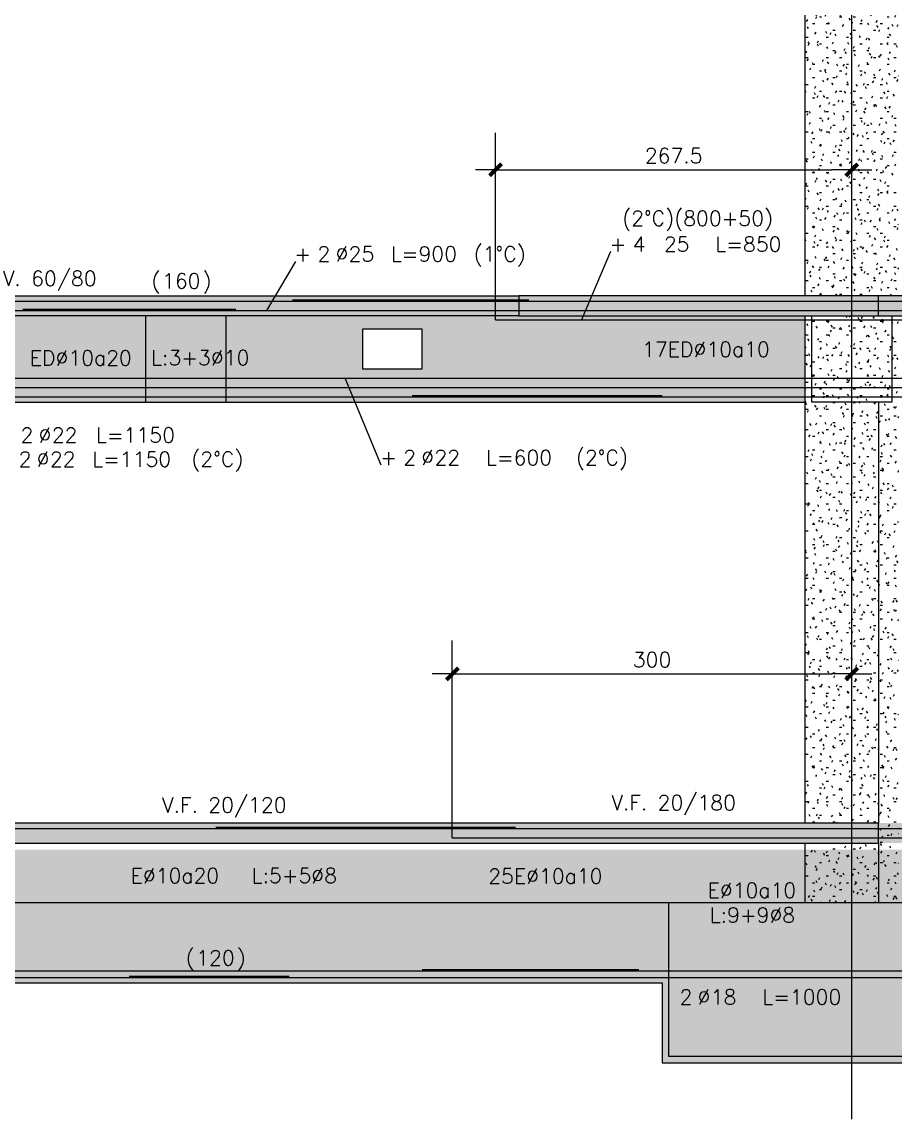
# Model space of a CAD drawing. Extents: x -58 to 5689, y 66 to 4123.
# Drawn here: x 3764 to 4419, y 1609 to 2433 of the extents above; entities that cross this region are included whole.
import ezdxf
from ezdxf.enums import TextEntityAlignment as Align
from ezdxf.xclip import XClip

# ---------------------------------------------------------------- set-up
doc = ezdxf.new("R2010")
doc.units = 0
doc.header["$LTSCALE"] = 30
doc.header["$MEASUREMENT"] = 0
doc.header["$XCLIPFRAME"] = 0
doc.linetypes.add("EJE3-3'$0$RLE-PROYECCION", pattern=[0.71438, 0.47625, -0.23813])
doc.layers.get('0').update_dxf_attribs({"linetype": 'CONTINUOUS'})
doc.layers.add("EJE3-3'$0$RLA-ACHURADO", color=30, linetype="EJE3-3'$0$RLE-PROYECCION", lineweight=15, transparency=0.7)
for name, color, linetype, lineweight in [("EJE3-3'$0$RLA-CONTORNO", 30, 'CONTINUOUS', 15), ("EJE3-3'$0$RLA-EJES", 1, 'CONTINUOUS', 9), ("EJE3-3'$0$RLA-TEXTOS-1", 9, 'CONTINUOUS', 9)]:
    doc.layers.add(name, color=color, linetype=linetype, lineweight=lineweight)
for name, color, linetype in [("EJE3-3'$0$RLA-CONTORNOS", 3, 'CONTINUOUS'), ("EJE3-3'$0$RLA-FE", 7, 'CONTINUOUS'), ("EJE3-3'$0$RLA-TEXTOS-FE", 9, 'CONTINUOUS')]:
    doc.layers.add(name, color=color, linetype=linetype)
doc.styles.add("EJE3-3'$0$RomanS", font='romans.shx', dxfattribs={"height": 11.25})
doc.dimstyles.new("EJE3-3'$0$ING50", dxfattribs={"dimscale": 50, "dimtxt": 0.27, "dimasz": 0.3, "dimexe": 0, "dimexo": 0, "dimgap": 0.1, "dimtad": 1, "dimdec": 1, "dimzin": 12, "dimdsep": 46, "dimtxsty": "EJE3-3'$0$RomanS", "dimblk": "EJE3-3'$0$TICK1", "dimblk1": "EJE3-3'$0$TICK1", "dimblk2": "EJE3-3'$0$TICK1", "dimcen": 0.09, "dimclrd": 2, "dimclre": 1, "dimclrt": 3, "dimadec": 0, "dimazin": 0, "dimtfac": 1, "dimtdec": 0, "dimtix": 1, "dimtmove": 2, "dimatfit": 3, "dimldrblk": "EJE3-3'$0$TICK1", "dimfxl": 0, "dimfxlon": 1, "dimtolj": 1, "dimtzin": 0, "dimarcsym": 0})
pattern_1 = [(0, (-1824.927, -1302.188), (20.32, 5.08), [1.676, -13.564, 1.676, -13.564, -81.28]), (0, (-1824.927, -1302.188), (20.32, 5.08), [-30.48, 1.676, -28.804, 1.676, -13.564, -35.56]), (0, (-1824.927, -1302.188), (20.32, 5.08), [-76.2, 1.676, -8.484, 1.676, -23.724]), (120, (-1817.307, -1299.648), (-14.559409, 15.057636), [1.676, -13.564, 1.676, -13.564, -81.28]), (120, (-1817.307, -1299.648), (-14.559409, 15.057636), [-30.48, 1.676, -28.804, 1.676, -13.564, -35.56]), (120, (-1817.307, -1299.648), (-14.559409, 15.057636), [-76.2, 1.676, -8.484, 1.676, -23.724]), (240, (-1814.767, -1289.488), (-5.760591, -20.137636), [1.676, -13.564, 1.676, -13.564, -81.28]), (240, (-1814.767, -1289.488), (-5.760591, -20.137636), [-30.48, 1.676, -28.804, 1.676, -13.564, -35.56]), (240, (-1814.767, -1289.488), (-5.760591, -20.137636), [-76.2, 1.676, -8.484, 1.676, -23.724])]

# ---------------------------------------------------------------- blocks, each defined once
blk = doc.blocks.new('*U300')
at = {"layer": "EJE3-3'$0$RLA-FE"}
for p, q in [((0, 0), (1068.21, 0)), ((1068.21, 0), (1118.21, 0)), ((1118.21, 0), (1150, 0)), ((1150, 0), (1150, 0))]:
    blk.add_line(p, q, dxfattribs=at)
at = {"layer": "EJE3-3'$0$RLA-FE", "color": 3, "style": "EJE3-3'$0$RomanS", "flags": 8}
for tag, p in [('F=', (467.42, 37.33)), ('NUM', (481.83, 37.33))]:
    blk.add_attdef(tag, text='', height=11.25, dxfattribs=at).set_placement(p, align=Align.RIGHT)
at = {"layer": "EJE3-3'$0$RLA-FE", "color": 3, "style": "EJE3-3'$0$RomanS"}
for tag, p, flags in [('PHI', (485.73, 37.55), 14), ('DIAM', (495.58, 37.33), 12), ('MINUS', (517.6, 37.33), 13), ('TEXTO_FE1', (527.39, 37.33), 8), ('MARK', (531, 37.33), 13), ('TEXTO_FE2', (601.82, 37.35), 8), ('TIPO', (573.8, -75.78), 13), ('NVECES', (559.93, -94.72), 13), ('NUMFE', (563.86, -114.48), 13), ('CAPA', (572.06, -133.6), 13), ('DESPLAZA', (278.34, -151.59), 13), ('ESPACIO', (284.39, -169.95), 13), ('CANT', (298.23, -188.75), 13)]:
    blk.add_attdef(tag, p, '', height=11.25, dxfattribs=dict(at, flags=flags))
blk = doc.blocks.new('*U313')
at = {"layer": "EJE3-3'$0$RLA-FE"}
for p, q in [((0, 0), (0, 0)), ((0, 0), (518.21, 0)), ((518.21, 0), (568.21, 0)), ((568.21, 0), (600, 0)), ((600, 0), (600, 0))]:
    blk.add_line(p, q, dxfattribs=at)
at = {"layer": "EJE3-3'$0$RLA-FE", "color": 3, "style": "EJE3-3'$0$RomanS", "flags": 8}
for tag, p in [('F=', (383.15, 66.22)), ('NUM', (397.56, 66.22))]:
    blk.add_attdef(tag, text='', height=11.25, dxfattribs=at).set_placement(p, align=Align.RIGHT)
at = {"layer": "EJE3-3'$0$RLA-FE", "color": 3, "style": "EJE3-3'$0$RomanS"}
for tag, p, flags in [('PHI', (401.46, 66.43), 14), ('DIAM', (411.31, 66.22), 12), ('MINUS', (433.33, 66.22), 13), ('MARK', (446.72, 66.22), 13), ('TEXTO_FE1', (450.02, 66.22), 8), ('TEXTO_FE2', (517.54, 66.23), 8), ('TIPO', (298.8, -75.78), 13), ('NVECES', (284.93, -94.72), 13), ('NUMFE', (288.86, -114.48), 13), ('CAPA', (297.06, -133.6), 13), ('DESPLAZA', (278.34, -151.59), 13), ('ESPACIO', (284.39, -169.95), 13), ('CANT', (298.23, -188.75), 13)]:
    blk.add_attdef(tag, p, '', height=11.25, dxfattribs=dict(at, flags=flags))
blk = doc.blocks.new('*U62')
at = {"layer": "EJE3-3'$0$RLA-FE"}
for q in [(0, 0), (828.21, 0)]:
    blk.add_line((0, 0), q, dxfattribs=at)
at = {"layer": "EJE3-3'$0$RLA-FE", "color": 3, "style": "EJE3-3'$0$RomanS", "flags": 8}
for tag, p in [('F=', (454.51, 36.39)), ('NUM', (468.92, 36.39))]:
    blk.add_attdef(tag, text='', height=11.25, dxfattribs=at).set_placement(p, align=Align.RIGHT)
at = {"layer": "EJE3-3'$0$RLA-FE", "color": 3, "style": "EJE3-3'$0$RomanS"}
for tag, p, flags in [('PHI', (472.82, 36.6), 12), ('DIAM', (482.67, 36.39), 12), ('MINUS', (504.69, 36.39), 13), ('MARK', (518.08, 36.39), 13), ('TEXTO_FE1', (521.38, 36.39), 8), ('TEXTO_FE2', (588.9, 36.41), 8), ('TIPO', (453.8, -57.92), 13), ('NVECES', (439.93, -76.86), 13), ('NUMFE', (443.86, -96.62), 13), ('CAPA', (452.06, -115.74), 13), ('DESPLAZA', (277.18, -134.17), 13), ('ESPACIO', (283.22, -152.53), 13), ('CANT', (297.06, -171.33), 13)]:
    blk.add_attdef(tag, p, '', height=11.25, dxfattribs=dict(at, flags=flags))
blk = doc.blocks.new('*U63')
at = {"layer": "EJE3-3'$0$RLA-FE", "color": 6}
blk.add_line((0, 1), (127.5, 1), dxfattribs=at)
at = {"layer": "EJE3-3'$0$RLA-FE", "color": 3, "style": "EJE3-3'$0$RomanS", "flags": 8}
for tag, p in [('(', (49.41, 9.14)), ('EMP', (68.43, 9.14)), (')', (87.74, 9.14))]:
    blk.add_attdef(tag, text='', height=11.25, dxfattribs=at).set_placement(p, align=Align.CENTER)
blk = doc.blocks.new('*U64')
at = {"layer": "EJE3-3'$0$RLA-FE", "color": 6}
blk.add_line((0, 1), (185, 1), dxfattribs=at)
at = {"layer": "EJE3-3'$0$RLA-FE", "color": 3, "style": "EJE3-3'$0$RomanS", "flags": 8}
for tag, p in [('(', (78.16, 9.14)), ('EMP', (97.18, 9.14)), (')', (116.49, 9.14))]:
    blk.add_attdef(tag, text='', height=11.25, dxfattribs=at).set_placement(p, align=Align.CENTER)
blk = doc.blocks.new('*U70')
at = {"layer": "EJE3-3'$0$RLA-FE"}
for p, q in [((0, 0), (1118.21, 0)), ((1118.21, 0), (1168.21, 0)), ((1168.21, 0), (1200, 0)), ((1200, 0), (1200, 0))]:
    blk.add_line(p, q, dxfattribs=at)
at = {"layer": "EJE3-3'$0$RLA-FE", "color": 3, "style": "EJE3-3'$0$RomanS", "flags": 8}
for tag, p in [('F=', (263.73, 9.32)), ('NUM', (278.14, 9.32))]:
    blk.add_attdef(tag, text='', height=11.25, dxfattribs=at).set_placement(p, align=Align.RIGHT)
at = {"layer": "EJE3-3'$0$RLA-FE", "color": 3, "style": "EJE3-3'$0$RomanS"}
for tag, p, flags in [('PHI', (282.04, 9.54), 14), ('DIAM', (291.89, 9.32), 12), ('MINUS', (313.91, 9.32), 13), ('TEXTO_FE1', (321.52, 9.32), 8), ('MARK', (327.3, 9.32), 13), ('TEXTO_FE2', (398.12, 9.34), 8), ('TIPO', (598.8, -75.78), 13), ('NVECES', (584.93, -94.72), 13), ('NUMFE', (588.86, -114.48), 13), ('CAPA', (597.06, -133.6), 13), ('DESPLAZA', (278.34, -151.59), 13), ('ESPACIO', (284.39, -169.95), 13), ('CANT', (298.23, -188.75), 13)]:
    blk.add_attdef(tag, p, '', height=11.25, dxfattribs=dict(at, flags=flags))
blk = doc.blocks.new('*U79')
at = {"layer": "EJE3-3'$0$RLA-FE"}
for p, q in [((0, 0), (1118.21, 0)), ((1118.21, 0), (1168.21, 0)), ((1168.21, 0), (1200, 0)), ((1200, 0), (1200, 0))]:
    blk.add_line(p, q, dxfattribs=at)
at = {"layer": "EJE3-3'$0$RLA-FE", "color": 3, "style": "EJE3-3'$0$RomanS", "flags": 8}
for tag, p in [('F=', (461.61, 36.32)), ('NUM', (476.01, 36.32))]:
    blk.add_attdef(tag, text='', height=11.25, dxfattribs=at).set_placement(p, align=Align.RIGHT)
at = {"layer": "EJE3-3'$0$RLA-FE", "color": 3, "style": "EJE3-3'$0$RomanS"}
for tag, p, flags in [('PHI', (479.91, 36.54), 14), ('DIAM', (489.77, 36.32), 12), ('MINUS', (511.78, 36.32), 13), ('TEXTO_FE1', (515.46, 36.32), 8), ('MARK', (525.18, 36.32), 13), ('TEXTO_FE2', (582.98, 36.34), 8), ('TIPO', (598.8, -75.78), 13), ('NVECES', (584.93, -94.72), 13), ('NUMFE', (588.86, -114.48), 13), ('CAPA', (597.06, -133.6), 13), ('DESPLAZA', (278.34, -151.59), 13), ('ESPACIO', (284.39, -169.95), 13), ('CANT', (298.23, -188.75), 13)]:
    blk.add_attdef(tag, p, '', height=11.25, dxfattribs=dict(at, flags=flags))
blk = doc.blocks.new('*U85')
at = {"layer": "EJE3-3'$0$RLA-FE"}
for q in [(0, 0), (718.21, 0)]:
    blk.add_line((0, 0), q, dxfattribs=at)
at = {"layer": "EJE3-3'$0$RLA-FE", "color": 3, "style": "EJE3-3'$0$RomanS"}
for tag, p, flags in [('TEXTO_FE2', (95.08, 70.52), 8), ('PHI', (116.5, 51.3), 14), ('DIAM', (126.36, 51.09), 12), ('MINUS', (148.38, 51.09), 13), ('MARK', (161.77, 51.09), 13), ('TEXTO_FE1', (165.07, 51.09), 8), ('TIPO', (398.8, -75.78), 13), ('NVECES', (384.93, -94.72), 13), ('NUMFE', (388.86, -114.48), 13), ('CAPA', (397.06, -133.6), 13), ('DESPLAZA', (278.34, -151.59), 13), ('ESPACIO', (284.39, -169.95), 13), ('CANT', (298.23, -188.75), 13)]:
    blk.add_attdef(tag, p, '', height=11.25, dxfattribs=dict(at, flags=flags))
at = {"layer": "EJE3-3'$0$RLA-FE", "color": 3, "style": "EJE3-3'$0$RomanS", "flags": 8}
for tag, p in [('F=', (98.2, 51.09)), ('NUM', (112.61, 51.09))]:
    blk.add_attdef(tag, text='', height=11.25, dxfattribs=at).set_placement(p, align=Align.RIGHT)
blk = doc.blocks.new('*U306')
at = {"layer": "EJE3-3'$0$RLA-FE"}
for p, q in [((0, 0), (1068.21, 0)), ((1068.21, 0), (1118.21, 0)), ((1118.21, 0), (1150, 0)), ((1150, 0), (1150, 0))]:
    blk.add_line(p, q, dxfattribs=at)
at = {"layer": "EJE3-3'$0$RLA-FE", "color": 3, "style": "EJE3-3'$0$RomanS", "flags": 8}
for tag, p in [('F=', (663.6, -34.33)), ('NUM', (678.01, -34.33))]:
    blk.add_attdef(tag, text='', height=11.25, dxfattribs=at).set_placement(p, align=Align.RIGHT)
at = {"layer": "EJE3-3'$0$RLA-FE", "color": 3, "style": "EJE3-3'$0$RomanS"}
for tag, p, flags in [('PHI', (681.91, -34.12), 12), ('DIAM', (691.76, -34.33), 12), ('MINUS', (713.78, -34.33), 13), ('TEXTO_FE1', (724.96, -34.33), 8), ('MARK', (727.17, -34.33), 13), ('TEXTO_FE2', (798, -34.31), 8), ('TIPO', (573.8, -57.92), 13), ('NVECES', (559.93, -76.86), 13), ('NUMFE', (563.86, -96.62), 13), ('CAPA', (572.06, -115.74), 13), ('DESPLAZA', (277.18, -134.17), 13), ('ESPACIO', (283.22, -152.53), 13), ('CANT', (297.06, -171.33), 13)]:
    blk.add_attdef(tag, p, '', height=11.25, dxfattribs=dict(at, flags=flags))
blk = doc.blocks.new('*U65')
at = {"layer": "EJE3-3'$0$RLA-FE"}
blk.add_line((0, 0), (1068.21, 0), dxfattribs=at)
at = {"layer": "EJE3-3'$0$RLA-FE", "color": 3, "style": "EJE3-3'$0$RomanS", "flags": 8}
for tag, p in [('F=', (232.17, -59.38)), ('NUM', (246.58, -59.38))]:
    blk.add_attdef(tag, text='', height=11.25, dxfattribs=at).set_placement(p, align=Align.RIGHT)
at = {"layer": "EJE3-3'$0$RLA-FE", "color": 3, "style": "EJE3-3'$0$RomanS"}
for tag, p, flags in [('PHI', (250.47, -59.17), 12), ('DIAM', (260.33, -59.38), 12), ('MINUS', (282.35, -59.38), 13), ('TEXTO_FE1', (292.11, -59.38), 8), ('MARK', (295.74, -59.38), 13), ('TEXTO_FE2', (366.56, -59.36), 8), ('TIPO', (573.8, -57.92), 13), ('NVECES', (559.93, -76.86), 13), ('NUMFE', (563.86, -96.62), 13), ('CAPA', (572.06, -115.74), 13), ('DESPLAZA', (277.18, -134.17), 13), ('ESPACIO', (283.22, -152.53), 13), ('CANT', (297.06, -171.33), 13)]:
    blk.add_attdef(tag, p, '', height=11.25, dxfattribs=dict(at, flags=flags))
blk = doc.blocks.new('*U90')
at = {"layer": "EJE3-3'$0$RLA-FE"}
for q in [(0, 0), (868.21, 0)]:
    blk.add_line((0, 0), q, dxfattribs=at)
at = {"layer": "EJE3-3'$0$RLA-FE", "color": 3, "style": "EJE3-3'$0$RomanS"}
for tag, p, flags in [('TEXTO_FE2', (506.36, 59.9), 8), ('PHI', (499.69, 41.64), 12), ('DIAM', (509.55, 41.43), 12), ('MINUS', (531.57, 41.43), 13), ('TEXTO_FE1', (537.98, 41.43), 8), ('MARK', (544.96, 41.43), 13), ('TIPO', (473.8, -57.92), 13), ('NVECES', (459.93, -76.86), 13), ('NUMFE', (463.86, -96.62), 13), ('CAPA', (472.06, -115.74), 13), ('DESPLAZA', (277.18, -134.17), 13), ('ESPACIO', (283.22, -152.53), 13), ('CANT', (297.06, -171.33), 13)]:
    blk.add_attdef(tag, p, '', height=11.25, dxfattribs=dict(at, flags=flags))
at = {"layer": "EJE3-3'$0$RLA-FE", "color": 3, "style": "EJE3-3'$0$RomanS", "flags": 8}
for tag, p in [('F=', (481.39, 41.43)), ('NUM', (495.8, 41.43))]:
    blk.add_attdef(tag, text='', height=11.25, dxfattribs=at).set_placement(p, align=Align.RIGHT)
blk = doc.blocks.new('*U91')
at = {"layer": "EJE3-3'$0$RLA-FE", "color": 6}
blk.add_line((0, 1), (177.5, 1), dxfattribs=at)
at = {"layer": "EJE3-3'$0$RLA-FE", "color": 3, "style": "EJE3-3'$0$RomanS", "flags": 8}
for tag, p in [('(', (74.41, 9.14)), ('EMP', (93.43, 9.14)), (')', (112.74, 9.14))]:
    blk.add_attdef(tag, text='', height=11.25, dxfattribs=at).set_placement(p, align=Align.CENTER)
blk = doc.blocks.new('*U92')
at = {"layer": "EJE3-3'$0$RLA-FE"}
for q in [(0, 0), (818.21, 0)]:
    blk.add_line((0, 0), q, dxfattribs=at)
at = {"layer": "EJE3-3'$0$RLA-FE", "color": 3, "style": "EJE3-3'$0$RomanS", "flags": 8}
for tag, p in [('F=', (216.49, 36.68)), ('NUM', (230.9, 36.68))]:
    blk.add_attdef(tag, text='', height=11.25, dxfattribs=at).set_placement(p, align=Align.RIGHT)
at = {"layer": "EJE3-3'$0$RLA-FE", "color": 3, "style": "EJE3-3'$0$RomanS"}
for tag, p, flags in [('PHI', (234.79, 36.9), 12), ('DIAM', (244.65, 36.68), 12), ('MINUS', (266.67, 36.68), 13), ('TEXTO_FE1', (276.37, 36.68), 8), ('MARK', (280.06, 36.68), 13), ('TEXTO_FE2', (338.56, 36.7), 8), ('TIPO', (448.8, -57.92), 13), ('NVECES', (434.93, -76.86), 13), ('NUMFE', (438.86, -96.62), 13), ('CAPA', (447.06, -115.74), 13), ('DESPLAZA', (277.18, -134.17), 13), ('ESPACIO', (283.22, -152.53), 13), ('CANT', (297.06, -171.33), 13)]:
    blk.add_attdef(tag, p, '', height=11.25, dxfattribs=dict(at, flags=flags))
blk = doc.blocks.new('*U310')
at = {"layer": "EJE3-3'$0$RLA-FE", "color": 6}
blk.add_line((0, 1), (160, 1), dxfattribs=at)
at = {"layer": "EJE3-3'$0$RLA-FE", "color": 3, "style": "EJE3-3'$0$RomanS", "flags": 8}
for tag, p in [('(', (99.97, 16.48)), ('EMP', (118.99, 16.48)), (')', (138.31, 16.48))]:
    blk.add_attdef(tag, text='', height=11.25, dxfattribs=at).set_placement(p, align=Align.CENTER)
blk = doc.blocks.new('*U95')
at = {"layer": "EJE3-3'$0$RLA-FE"}
for q in [(0, 0), (778.21, 0)]:
    blk.add_line((0, 0), q, dxfattribs=at)
at = {"layer": "EJE3-3'$0$RLA-FE", "color": 3, "style": "EJE3-3'$0$RomanS", "flags": 8}
for tag, p in [('F=', (416.28, -29.3)), ('NUM', (430.69, -29.3))]:
    blk.add_attdef(tag, text='', height=11.25, dxfattribs=at).set_placement(p, align=Align.RIGHT)
at = {"layer": "EJE3-3'$0$RLA-FE", "color": 3, "style": "EJE3-3'$0$RomanS"}
for tag, p, flags in [('PHI', (434.58, -29.08), 12), ('DIAM', (444.44, -29.3), 12), ('MINUS', (466.46, -29.3), 13), ('TEXTO_FE1', (472.34, -29.3), 8), ('MARK', (479.85, -29.3), 13), ('TEXTO_FE2', (431.64, -47.87), 8), ('TIPO', (428.8, -57.92), 13), ('NVECES', (414.93, -76.86), 13), ('NUMFE', (418.86, -96.62), 13), ('CAPA', (427.06, -115.74), 13), ('DESPLAZA', (277.18, -134.17), 13), ('ESPACIO', (283.22, -152.53), 13), ('CANT', (297.06, -171.33), 13)]:
    blk.add_attdef(tag, p, '', height=11.25, dxfattribs=dict(at, flags=flags))
blk = doc.blocks.new('*U96')
at = {"layer": "EJE3-3'$0$RLA-FE", "color": 6}
blk.add_line((0, 1), (187.5, 1), dxfattribs=at)
at = {"layer": "EJE3-3'$0$RLA-FE", "color": 3, "style": "EJE3-3'$0$RomanS", "flags": 8}
for tag, p in [('(', (79.41, 9.14)), ('EMP', (98.43, 9.14)), (')', (117.74, 9.14))]:
    blk.add_attdef(tag, text='', height=11.25, dxfattribs=at).set_placement(p, align=Align.CENTER)
blk = doc.blocks.new('*U100')
at = {"layer": "EJE3-3'$0$RLA-FE"}
blk.add_line((0, 0), (1018.21, 0), dxfattribs=at)
at = {"layer": "EJE3-3'$0$RLA-FE", "color": 3, "style": "EJE3-3'$0$RomanS"}
for tag, p, flags in [('TIPO', (548.8, -57.92), 13), ('PHI', (476.74, -64.94), 12), ('DIAM', (486.6, -65.16), 12), ('MINUS', (508.62, -65.16), 13), ('MARK', (522.01, -65.16), 13), ('TEXTO_FE1', (525.31, -65.16), 8), ('TEXTO_FE2', (592.83, -65.14), 8), ('NVECES', (534.93, -76.86), 13), ('NUMFE', (538.86, -96.62), 13), ('CAPA', (547.06, -115.74), 13), ('DESPLAZA', (277.18, -134.17), 13), ('ESPACIO', (283.22, -152.53), 13), ('CANT', (297.06, -171.33), 13)]:
    blk.add_attdef(tag, p, '', height=11.25, dxfattribs=dict(at, flags=flags))
at = {"layer": "EJE3-3'$0$RLA-FE", "color": 3, "style": "EJE3-3'$0$RomanS", "flags": 8}
for tag, p in [('F=', (458.44, -65.16)), ('NUM', (472.85, -65.16))]:
    blk.add_attdef(tag, text='', height=11.25, dxfattribs=at).set_placement(p, align=Align.RIGHT)
blk = doc.blocks.new("EJE3-3'$0$TICK1")
at = {"color": 2}
for points in [[(0, 0), (-1, 0)], [(0, 0), (1, 0)]]:
    blk.add_lwpolyline(points, dxfattribs=at)
at = {"color": 2, "const_width": 0.2}
blk.add_lwpolyline([(-0.3, -0.3), (0.3, 0.3)], dxfattribs=at)
blk = doc.blocks.new('*D309')
at = {"layer": "EJE3-3'$0$RLA-FE", "color": 2, "lineweight": -2, "transparency": 16777216}
blk.add_line((1352.98, 89.56), (1590.48, 89.56), dxfattribs=at)
at = {"layer": "EJE3-3'$0$RLA-FE", "color": 2, "lineweight": -2, "transparency": 16777216, "xscale": 15, "yscale": 15, "zscale": 15, "rotation": 180}
blk.add_blockref("EJE3-3'$0$TICK1", (1337.98, 89.56), dxfattribs=at)
at = {"layer": "EJE3-3'$0$RLA-FE", "color": 2, "lineweight": -2, "transparency": 16777216, "xscale": 15, "yscale": 15, "zscale": 15}
blk.add_blockref("EJE3-3'$0$TICK1", (1605.48, 89.56), dxfattribs=at)
at = {"layer": "EJE3-3'$0$RLA-FE", "color": 3, "transparency": 16777216, "insert": (1471.73, 100.18), "char_height": 11.25, "attachment_point": 5, "style": "EJE3-3'$0$RomanS"}
blk.add_mtext('\\A1;267.5', dxfattribs=at)
blk = doc.blocks.new('*D312')
at = {"layer": "EJE3-3'$0$RLA-FE", "color": 2, "lineweight": -2, "transparency": 16777216}
blk.add_line((1320.48, -289), (1590.48, -289), dxfattribs=at)
at = {"layer": "EJE3-3'$0$RLA-FE", "color": 2, "lineweight": -2, "transparency": 16777216, "xscale": 15, "yscale": 15, "zscale": 15, "rotation": 180}
blk.add_blockref("EJE3-3'$0$TICK1", (1305.48, -289), dxfattribs=at)
at = {"layer": "EJE3-3'$0$RLA-FE", "color": 2, "lineweight": -2, "transparency": 16777216, "xscale": 15, "yscale": 15, "zscale": 15}
blk.add_blockref("EJE3-3'$0$TICK1", (1605.48, -289), dxfattribs=at)
at = {"layer": "EJE3-3'$0$RLA-FE", "color": 3, "transparency": 16777216, "insert": (1455.48, -278.38), "char_height": 11.25, "attachment_point": 5, "style": "EJE3-3'$0$RomanS"}
blk.add_mtext('\\A1;300', dxfattribs=at)
blk = doc.blocks.new('*U315')
at = {"layer": "EJE3-3'$0$RLA-FE"}
for p, q in [((0, 115), (0, 0)), ((0, 0), (693.21, 0))]:
    blk.add_line(p, q, dxfattribs=at)
at = {"layer": "EJE3-3'$0$RLA-FE", "color": 3, "style": "EJE3-3'$0$RomanS", "flags": 8}
for tag, p in [('F=', (295.94, -25.3)), ('NUM', (310.35, -25.3))]:
    blk.add_attdef(tag, text='', height=11.25, dxfattribs=at).set_placement(p, align=Align.RIGHT)
at = {"layer": "EJE3-3'$0$RLA-FE", "color": 3, "style": "EJE3-3'$0$RomanS"}
for tag, p, flags in [('PHI', (314.24, -25.08), 12), ('DIAM', (324.1, -25.3), 12), ('MINUS', (346.12, -25.3), 13), ('MARK', (359.51, -25.3), 13), ('TEXTO_FE1', (362.81, -25.3), 8), ('TEXTO_FE2', (430.33, -25.28), 8), ('TIPO', (386.3, -57.92), 13), ('NVECES', (372.43, -76.86), 13), ('NUMFE', (376.36, -96.62), 13), ('CAPA', (384.56, -115.74), 13), ('DESPLAZA', (277.18, -134.17), 13), ('ESPACIO', (283.22, -152.53), 13), ('CANT', (297.06, -171.33), 13)]:
    blk.add_attdef(tag, p, '', height=11.25, dxfattribs=dict(at, flags=flags))
blk = doc.blocks.new('*U323')
at = {"layer": "EJE3-3'$0$RLA-FE"}
for p, q in [((0, 0), (1118.21, 0)), ((1118.21, 0), (1168.21, 0)), ((1168.21, 0), (1200, 0)), ((1200, 0), (1200, 0))]:
    blk.add_line(p, q, dxfattribs=at)
at = {"layer": "EJE3-3'$0$RLA-FE", "color": 3, "style": "EJE3-3'$0$RomanS", "flags": 8}
for tag, p in [('F=', (508.44, -19.89)), ('NUM', (522.85, -19.89))]:
    blk.add_attdef(tag, text='', height=11.25, dxfattribs=at).set_placement(p, align=Align.RIGHT)
at = {"layer": "EJE3-3'$0$RLA-FE", "color": 3, "style": "EJE3-3'$0$RomanS"}
for tag, p, flags in [('PHI', (526.74, -19.68), 12), ('DIAM', (536.6, -19.89), 12), ('MINUS', (558.62, -19.89), 13), ('MARK', (572.01, -19.89), 13), ('TEXTO_FE1', (575.31, -19.89), 8), ('TEXTO_FE2', (642.83, -19.88), 8), ('TIPO', (598.8, -57.92), 13), ('NVECES', (584.93, -76.86), 13), ('NUMFE', (588.86, -96.62), 13), ('CAPA', (597.06, -115.74), 13), ('DESPLAZA', (277.18, -134.17), 13), ('ESPACIO', (283.22, -152.53), 13), ('CANT', (297.06, -171.33), 13)]:
    blk.add_attdef(tag, p, '', height=11.25, dxfattribs=dict(at, flags=flags))
blk = doc.blocks.new('*U333')
at = {"layer": "EJE3-3'$0$RLA-FE"}
for q in [(0, 0), (918.21, 0)]:
    blk.add_line((0, 0), q, dxfattribs=at)
at = {"layer": "EJE3-3'$0$RLA-FE", "color": 3, "style": "EJE3-3'$0$RomanS", "flags": 8}
for tag, p in [('F=', (408.44, -20.3)), ('NUM', (422.85, -20.3))]:
    blk.add_attdef(tag, text='', height=11.25, dxfattribs=at).set_placement(p, align=Align.RIGHT)
at = {"layer": "EJE3-3'$0$RLA-FE", "color": 3, "style": "EJE3-3'$0$RomanS"}
for tag, p, flags in [('PHI', (426.74, -20.08), 12), ('DIAM', (436.6, -20.3), 12), ('MINUS', (458.62, -20.3), 13), ('MARK', (472.01, -20.3), 13), ('TEXTO_FE1', (475.31, -20.3), 8), ('TEXTO_FE2', (542.83, -20.28), 8), ('TIPO', (498.8, -57.92), 13), ('NVECES', (484.93, -76.86), 13), ('NUMFE', (488.86, -96.62), 13), ('CAPA', (497.06, -115.74), 13), ('DESPLAZA', (277.18, -134.17), 13), ('ESPACIO', (283.22, -152.53), 13), ('CANT', (297.06, -171.33), 13)]:
    blk.add_attdef(tag, p, '', height=11.25, dxfattribs=dict(at, flags=flags))
blk = doc.blocks.new('*U324')
at = {"layer": "EJE3-3'$0$RLA-FE", "color": 6}
blk.add_line((0, 1), (120, 1), dxfattribs=at)
at = {"layer": "EJE3-3'$0$RLA-FE", "color": 3, "style": "EJE3-3'$0$RomanS", "flags": 8}
for tag, p in [('(', (45.66, 9.14)), ('EMP', (64.68, 9.14)), (')', (83.99, 9.14))]:
    blk.add_attdef(tag, text='', height=11.25, dxfattribs=at).set_placement(p, align=Align.CENTER)
blk = doc.blocks.new('*U332')
at = {"layer": "EJE3-3'$0$RLA-FE"}
for p, q in [((0, 0), (1118.21, 0)), ((1118.21, 0), (1168.21, 0)), ((1168.21, 0), (1200, 0)), ((1200, 0), (1200, 0))]:
    blk.add_line(p, q, dxfattribs=at)
at = {"layer": "EJE3-3'$0$RLA-FE", "color": 3, "style": "EJE3-3'$0$RomanS", "flags": 8}
for tag, p in [('F=', (500.98, 7.32)), ('NUM', (515.39, 7.32))]:
    blk.add_attdef(tag, text='', height=11.25, dxfattribs=at).set_placement(p, align=Align.RIGHT)
at = {"layer": "EJE3-3'$0$RLA-FE", "color": 3, "style": "EJE3-3'$0$RomanS"}
for tag, p, flags in [('PHI', (519.28, 7.54), 12), ('DIAM', (529.14, 7.32), 12), ('MINUS', (551.16, 7.32), 13), ('MARK', (564.55, 7.32), 13), ('TEXTO_FE1', (567.85, 7.32), 8), ('TEXTO_FE2', (635.37, 7.34), 8), ('TIPO', (598.8, -57.92), 13), ('NVECES', (584.93, -76.86), 13), ('NUMFE', (588.86, -96.62), 13), ('CAPA', (597.06, -115.74), 13), ('DESPLAZA', (277.18, -134.17), 13), ('ESPACIO', (283.22, -152.53), 13), ('CANT', (297.06, -171.33), 13)]:
    blk.add_attdef(tag, p, '', height=11.25, dxfattribs=dict(at, flags=flags))
blk = doc.blocks.new('*U326')
at = {"layer": "EJE3-3'$0$RLA-FE"}
for q in [(0, 0), (878.21, 0)]:
    blk.add_line((0, 0), q, dxfattribs=at)
at = {"layer": "EJE3-3'$0$RLA-FE", "color": 3, "style": "EJE3-3'$0$RomanS", "flags": 8}
for tag, p in [('F=', (388.44, 7.32)), ('NUM', (402.85, 7.32))]:
    blk.add_attdef(tag, text='', height=11.25, dxfattribs=at).set_placement(p, align=Align.RIGHT)
at = {"layer": "EJE3-3'$0$RLA-FE", "color": 3, "style": "EJE3-3'$0$RomanS"}
for tag, p, flags in [('PHI', (406.74, 7.54), 12), ('DIAM', (416.6, 7.32), 12), ('MINUS', (438.62, 7.32), 13), ('MARK', (452.01, 7.32), 13), ('TEXTO_FE1', (455.31, 7.32), 8), ('TEXTO_FE2', (522.83, 7.34), 8), ('TIPO', (478.8, -57.92), 13), ('NVECES', (464.93, -76.86), 13), ('NUMFE', (468.86, -96.62), 13), ('CAPA', (477.06, -115.74), 13), ('DESPLAZA', (277.18, -134.17), 13), ('ESPACIO', (283.22, -152.53), 13), ('CANT', (297.06, -171.33), 13)]:
    blk.add_attdef(tag, p, '', height=11.25, dxfattribs=dict(at, flags=flags))
blk = doc.blocks.new('*U328')
at = {"layer": "EJE3-3'$0$RLA-FE", "color": 6}
blk.add_line((0, 1), (162.5, 1), dxfattribs=at)
at = {"layer": "EJE3-3'$0$RLA-FE", "color": 3, "style": "EJE3-3'$0$RomanS", "flags": 8}
for tag, p in [('(', (66.91, 9.14)), ('EMP', (85.93, 9.14)), (')', (105.24, 9.14))]:
    blk.add_attdef(tag, text='', height=11.25, dxfattribs=at).set_placement(p, align=Align.CENTER)
blk = doc.blocks.new("EJE3-3'")
at = {"layer": "EJE3-3'$0$RLA-ACHURADO"}
h = blk.add_hatch(dxfattribs=at)
h.set_pattern_fill('SAND - DENSE', color=256, style=0, pattern_type=2)
h.set_pattern_definition(pattern_1)
h.paths.add_polyline_path([(1570.48, -5), (1640.48, -5), (1640.48, 376), (1570.48, 376), (1570.48, 286.54)], flags=0)
h = blk.add_hatch(dxfattribs=at)
h.set_pattern_fill('SAND - DENSE', color=256, style=0, pattern_type=2)
h.set_pattern_definition(pattern_1)
h.paths.add_polyline_path([(-720.34, -20), (-615.52, -20), (-615.52, -5), (-1393.52, -5), (-1393.52, -20), (-1070.63, -20)], flags=0)
h.paths.add_polyline_path([(1625.48, -20), (1625.48, -5), (1355.47, -5), (1355.47, -20), (1381.4, -20)], flags=0)
h = blk.add_hatch(dxfattribs=at)
h.set_pattern_fill('SAND - DENSE', color=256, style=0, pattern_type=2)
h.set_pattern_definition(pattern_1)
h.paths.add_polyline_path([(-359.52, -20), (1355.47, -20), (1355.47, -5), (-615.52, -5), (-615.52, -20), (-370.05, -20)], flags=0)
h = blk.add_hatch(dxfattribs=at)
h.set_pattern_fill('SAND - DENSE', color=256, style=0, pattern_type=2)
h.set_pattern_definition([(0, (-1824.927, 264.951), (20.32, 0.871), [1.676, -13.564, 1.676, -13.564, -81.28]), (0, (-1824.927, 264.951), (20.32, 0.871), [-30.48, 1.676, -28.804, 1.676, -13.564, -35.56]), (0, (-1824.927, 264.951), (20.32, 0.871), [-76.2, 1.676, -8.484, 1.676, -23.724]), (163.452, (-1817.307, 265.387), (-6.7124627, 0.25123956), [0.874, -7.075, 0.874, -7.075, -42.396]), (163.452, (-1817.307, 265.387), (-6.7124627, 0.25123956), [-15.899, 0.874, -15.024, 0.874, -7.075, -18.548]), (163.452, (-1817.307, 265.387), (-6.7124627, 0.25123956), [-39.746, 0.874, -4.425, 0.874, -12.374]), (196.548, (-1814.767, 267.13), (-13.6075471, -5.7863431), [0.874, -7.075, 0.874, -7.075, -42.396]), (196.548, (-1814.767, 267.13), (-13.6075471, -5.7863431), [-15.899, 0.874, -15.024, 0.874, -7.075, -18.548]), (196.548, (-1814.767, 267.13), (-13.6075471, -5.7863431), [-39.746, 0.874, -4.425, 0.874, -12.374])])
h.paths.add_polyline_path([(1625.48, -20), (2060.5, -20), (2060.5, -5), (1625.48, -5)], flags=0)
h = blk.add_hatch(dxfattribs=at)
h.set_pattern_fill('SAND - DENSE', color=256, style=0, pattern_type=2)
h.set_pattern_definition(pattern_1)
h.paths.add_polyline_path([(972.98, -30), (972.98, -60), (927.98, -60), (927.98, -30)])
h.paths.add_polyline_path([(640.48, -85), (1570.48, -85), (1570.48, -20), (640.48, -20)])
h.paths.add_polyline_path([(1282.98, -30), (1282.98, -60), (1237.98, -60), (1237.98, -30)])
h = blk.add_hatch(dxfattribs=at)
h.set_pattern_fill('SAND - DENSE', color=256, style=0, pattern_type=2)
h.set_pattern_definition(pattern_1)
h.paths.add_polyline_path([(1570.48, -461), (1640.48, -461), (1640.48, -20), (1570.48, -20), (1570.48, -401), (1625.48, -401), (1625.48, -416), (1570.48, -416)], flags=0)
h = blk.add_hatch(dxfattribs=at)
h.set_pattern_fill('SAND - DENSE', color=256, style=0, pattern_type=2)
h.set_pattern_definition([(0, (-1824.926, -1302.188), (20.32, 5.08), [1.676, -13.564, 1.676, -13.564, -81.28]), (0, (-1824.926, -1302.188), (20.32, 5.08), [-30.48, 1.676, -28.804, 1.676, -13.564, -35.56]), (0, (-1824.926, -1302.188), (20.32, 5.08), [-76.2, 1.676, -8.484, 1.676, -23.724]), (120, (-1817.306, -1299.648), (-14.559409, 15.057636), [1.676, -13.564, 1.676, -13.564, -81.28]), (120, (-1817.306, -1299.648), (-14.559409, 15.057636), [-30.48, 1.676, -28.804, 1.676, -13.564, -35.56]), (120, (-1817.306, -1299.648), (-14.559409, 15.057636), [-76.2, 1.676, -8.484, 1.676, -23.724]), (240, (-1814.766, -1289.488), (-5.760591, -20.137636), [1.676, -13.564, 1.676, -13.564, -81.28]), (240, (-1814.766, -1289.488), (-5.760591, -20.137636), [-30.48, 1.676, -28.804, 1.676, -13.564, -35.56]), (240, (-1814.766, -1289.488), (-5.760591, -20.137636), [-76.2, 1.676, -8.484, 1.676, -23.724])])
h.paths.add_polyline_path([(2070.48, -416), (2070.48, -401), (-1422.98, -401), (-1422.98, -416), (1381.4, -416)])
h = blk.add_hatch(dxfattribs=at)
h.set_pattern_fill('SAND - DENSE', color=256, style=0, pattern_type=2)
h.set_pattern_definition([(0, (-1824.927, -1738.188), (20.32, 5.08), [1.676, -13.564, 1.676, -13.564, -81.28]), (0, (-1824.927, -1738.188), (20.32, 5.08), [-30.48, 1.676, -28.804, 1.676, -13.564, -35.56]), (0, (-1824.927, -1738.188), (20.32, 5.08), [-76.2, 1.676, -8.484, 1.676, -23.724]), (120, (-1817.307, -1735.648), (-14.559409, 15.057636), [1.676, -13.564, 1.676, -13.564, -81.28]), (120, (-1817.307, -1735.648), (-14.559409, 15.057636), [-30.48, 1.676, -28.804, 1.676, -13.564, -35.56]), (120, (-1817.307, -1735.648), (-14.559409, 15.057636), [-76.2, 1.676, -8.484, 1.676, -23.724]), (240, (-1814.767, -1725.488), (-5.760591, -20.137636), [1.676, -13.564, 1.676, -13.564, -81.28]), (240, (-1814.767, -1725.488), (-5.760591, -20.137636), [-30.48, 1.676, -28.804, 1.676, -13.564, -35.56]), (240, (-1814.767, -1725.488), (-5.760591, -20.137636), [-76.2, 1.676, -8.484, 1.676, -23.724])])
h.paths.add_polyline_path([(2247.98, -461), (2140.48, -461), (2140.48, -421), (-1359.52, -421), (-1359.52, -521), (2247.98, -521)])
h = blk.add_hatch(dxfattribs=at)
h.set_pattern_fill('SAND - DENSE', color=256, style=0, pattern_type=2)
h.set_pattern_definition([(0, (997.573, -1798.188), (20.32, 5.08), [1.676, -13.564, 1.676, -13.564, -81.28]), (0, (997.573, -1798.188), (20.32, 5.08), [-30.48, 1.676, -28.804, 1.676, -13.564, -35.56]), (0, (997.573, -1798.188), (20.32, 5.08), [-76.2, 1.676, -8.484, 1.676, -23.724]), (120, (1005.193, -1795.648), (-14.559409, 15.057636), [1.676, -13.564, 1.676, -13.564, -81.28]), (120, (1005.193, -1795.648), (-14.559409, 15.057636), [-30.48, 1.676, -28.804, 1.676, -13.564, -35.56]), (120, (1005.193, -1795.648), (-14.559409, 15.057636), [-76.2, 1.676, -8.484, 1.676, -23.724]), (240, (1007.733, -1785.488), (-5.760591, -20.137636), [1.676, -13.564, 1.676, -13.564, -81.28]), (240, (1007.733, -1785.488), (-5.760591, -20.137636), [-30.48, 1.676, -28.804, 1.676, -13.564, -35.56]), (240, (1007.733, -1785.488), (-5.760591, -20.137636), [-76.2, 1.676, -8.484, 1.676, -23.724])])
h.paths.add_polyline_path([(1751.87, -581), (2247.98, -581), (2247.98, -521), (1462.98, -521), (1462.98, -581)])
at = {"layer": "EJE3-3'$0$RLA-CONTORNO"}
for p, q in [((1570.48, -5), (1570.48, 376)), ((640.48, -5), (1355.47, -5)), ((1355.47, -5), (1355.47, -20)), ((2060.5, -5), (1355.47, -5)), ((1605.48, -20), (1605.48, -5)), ((1625.48, -20), (1625.48, -5)), ((1355.47, -20), (640.48, -20)), ((1075.48, -85), (1075.48, -20)), ((1135.48, -20), (1135.48, -85)), ((1355.47, -20), (2060.5, -20)), ((1570.48, -401), (1570.48, -20)), ((1575.48, -85), (1575.48, -20)), ((1635.48, -20), (1635.48, -85)), ((640.48, -85), (1570.48, -85)), ((1635.48, -85), (1575.48, -85)), ((1605.48, -461), (1605.48, -85)), ((1625.48, -85), (1625.48, -401)), ((1625.48, -401), (-1422.98, -401)), ((1625.48, -416), (1625.48, -401)), ((-1422.98, -416), (1625.48, -416)), ((1570.48, -461), (1570.48, -416)), ((1625.48, -416), (1625.48, -461)), ((2247.98, -461), (-1359.52, -461)), ((805.48, -521), (1462.98, -521)), ((1462.98, -521), (1462.98, -581)), ((1462.98, -581), (2247.98, -581))]:
    blk.add_line(p, q, dxfattribs=at)
blk.add_lwpolyline([(1237.98, -60), (1282.98, -60), (1282.98, -30), (1237.98, -30)], close=True, dxfattribs=at)
at = {"layer": "EJE3-3'$0$RLA-CONTORNOS", "color": 2}
for p, q in [((1424.39, 28.09), (1402.65, -23)), ((1187.68, 20.68), (1166.07, -16)), ((1252.14, -132.16), (1225.17, -67))]:
    blk.add_line(p, q, dxfattribs=at)
at = {"layer": "EJE3-3'$0$RLA-EJES"}
blk.add_line((1605.48, -623.27), (1605.48, 1463), dxfattribs=at)
at = {"layer": "EJE3-3'$0$RLA-FE", "color": 1}
for p, q in [((1337.98, -23), (1337.98, 117.35)), ((1305.48, -412), (1305.48, -264))]:
    blk.add_line(p, q, dxfattribs=at)
at = {"layer": "EJE3-3'$0$RLA-FE"}
for name, p in [('*U90', (1185.48, -9)), ('*U79', (-57.02, -16)), ('*U70', (162.98, -9)), ('*U91', (1185.48, -9)), ('*U95', (1275.48, -81)), ('*U96', (1275.48, -81)), ('*U300', (202.98, -405)), ('*U62', (1225.48, -405)), ('*U64', (1127.98, -405)), ('*U64', (1127.98, -405)), ('*U63', (1225.48, -405)), ('*U315', (1467.98, -576)), ('*U326', (1282.98, -512)), ('*U332', (245.48, -512)), ('*U323', (-17.02, -517)), ('*U328', (1282.98, -512))]:
    blk.add_blockref(name, p, dxfattribs=at)
ref = blk.add_blockref('*U85', (1337.98, -23), dxfattribs=at)
ref.add_attrib('DIAM', '25', (1464.34, 28.09), dxfattribs={"color": 3, "height": 11.25, "style": "EJE3-3'$0$RomanS"})
ref.add_attrib('NUM', '4', dxfattribs={"color": 3, "height": 11.25, "style": "EJE3-3'$0$RomanS"}).set_placement((1450.59, 28.09), align=Align.RIGHT)
ref.add_attrib('TEXTO_FE1', 'L=850', (1503.05, 28.09), dxfattribs={"color": 3, "height": 11.25, "style": "EJE3-3'$0$RomanS"})
ref.add_attrib('TEXTO_FE2', '(2°C)(800+50)', (1433.06, 47.52), dxfattribs={"color": 3, "height": 11.25, "style": "EJE3-3'$0$RomanS"})
ref.add_attrib('F=', '+', dxfattribs={"color": 3, "height": 11.25, "style": "EJE3-3'$0$RomanS"}).set_placement((1436.18, 28.09), align=Align.RIGHT)
ref = blk.add_blockref('*U92', (982.98, -16), dxfattribs=at)
ref.add_attrib('DIAM', '25', (1227.63, 20.68), dxfattribs={"color": 3, "height": 11.25, "style": "EJE3-3'$0$RomanS"})
ref.add_attrib('NUM', '2', dxfattribs={"color": 3, "height": 11.25, "style": "EJE3-3'$0$RomanS"}).set_placement((1213.88, 20.68), align=Align.RIGHT)
ref.add_attrib('TEXTO_FE1', 'L=900', (1259.35, 20.68), dxfattribs={"color": 3, "height": 11.25, "style": "EJE3-3'$0$RomanS"})
ref.add_attrib('TEXTO_FE2', '(1°C)', (1321.54, 20.7), dxfattribs={"color": 3, "height": 11.25, "style": "EJE3-3'$0$RomanS"})
ref.add_attrib('PHI', '%%C', (1217.77, 20.9), dxfattribs={"color": 3, "height": 11.25, "style": "EJE3-3'$0$RomanS"})
ref.add_attrib('F=', '+', dxfattribs={"color": 3, "height": 11.25, "style": "EJE3-3'$0$RomanS"}).set_placement((1199.47, 20.68), align=Align.RIGHT)
ref = blk.add_blockref('*U310', (982.98, -16), dxfattribs=at)
ref.add_attrib('EMP', '160', dxfattribs={"color": 3, "height": 11.25, "style": "EJE3-3'$0$RomanS"}).set_placement((1101.98, 0.48), align=Align.CENTER)
ref.add_attrib('(', '(', dxfattribs={"color": 3, "height": 11.25, "style": "EJE3-3'$0$RomanS"}).set_placement((1082.95, 0.48), align=Align.CENTER)
ref.add_attrib(')', ')', dxfattribs={"color": 3, "height": 11.25, "style": "EJE3-3'$0$RomanS"}).set_placement((1121.29, 0.48), align=Align.CENTER)
ref = blk.add_blockref('*U65', (742.98, -74), dxfattribs=at)
ref.add_attrib('DIAM', '22', (1003.31, -133.38), dxfattribs={"color": 3, "height": 11.25, "style": "EJE3-3'$0$RomanS"})
ref.add_attrib('NUM', '2', dxfattribs={"color": 3, "height": 11.25, "style": "EJE3-3'$0$RomanS"}).set_placement((989.56, -133.38), align=Align.RIGHT)
ref.add_attrib('TEXTO_FE1', 'L=1150', (1035.09, -133.38), dxfattribs={"color": 3, "height": 11.25, "style": "EJE3-3'$0$RomanS"})
ref.add_attrib('TEXTO_FE2', '(2°C)', (1109.54, -133.36), dxfattribs={"color": 3, "height": 11.25, "style": "EJE3-3'$0$RomanS"})
ref.add_attrib('PHI', '%%C', (993.45, -133.17), dxfattribs={"color": 3, "height": 11.25, "style": "EJE3-3'$0$RomanS"})
ref = blk.add_blockref('*U100', (805.48, -67), dxfattribs=at)
ref.add_attrib('DIAM', '22', (1292.08, -132.16), dxfattribs={"color": 3, "height": 11.25, "style": "EJE3-3'$0$RomanS"})
ref.add_attrib('NUM', '2', dxfattribs={"color": 3, "height": 11.25, "style": "EJE3-3'$0$RomanS"}).set_placement((1278.33, -132.16), align=Align.RIGHT)
ref.add_attrib('TEXTO_FE1', 'L=600', (1330.79, -132.16), dxfattribs={"color": 3, "height": 11.25, "style": "EJE3-3'$0$RomanS"})
ref.add_attrib('TEXTO_FE2', '(2°C)', (1398.31, -132.14), dxfattribs={"color": 3, "height": 11.25, "style": "EJE3-3'$0$RomanS"})
ref.add_attrib('PHI', '%%C', (1282.23, -131.94), dxfattribs={"color": 3, "height": 11.25, "style": "EJE3-3'$0$RomanS"})
ref.add_attrib('F=', '+', dxfattribs={"color": 3, "height": 11.25, "style": "EJE3-3'$0$RomanS"}).set_placement((1263.92, -132.16), align=Align.RIGHT)
ref = blk.add_blockref('*U306', (312.98, -81), dxfattribs=at)
ref.add_attrib('DIAM', '22', (1004.74, -115.33), dxfattribs={"color": 3, "height": 11.25, "style": "EJE3-3'$0$RomanS"})
ref.add_attrib('NUM', '2', dxfattribs={"color": 3, "height": 11.25, "style": "EJE3-3'$0$RomanS"}).set_placement((990.99, -115.33), align=Align.RIGHT)
ref.add_attrib('TEXTO_FE1', 'L=1150', (1037.94, -115.33), dxfattribs={"color": 3, "height": 11.25, "style": "EJE3-3'$0$RomanS"})
ref.add_attrib('PHI', '%%C', (994.89, -115.12), dxfattribs={"color": 3, "height": 11.25, "style": "EJE3-3'$0$RomanS"})
ref = blk.add_blockref('*U313', (1305.48, -412), dxfattribs=at)
ref.add_attrib('DIAM', '18', (1716.79, -345.78), dxfattribs={"color": 3, "height": 11.25, "style": "EJE3-3'$0$RomanS"})
ref.add_attrib('NUM', '2', dxfattribs={"color": 3, "height": 11.25, "style": "EJE3-3'$0$RomanS"}).set_placement((1703.04, -345.78), align=Align.RIGHT)
ref.add_attrib('TEXTO_FE1', 'L=600', (1755.5, -345.78), dxfattribs={"color": 3, "height": 11.25, "style": "EJE3-3'$0$RomanS"})
ref.add_attrib('TEXTO_FE2', '(2°C)', (1823.03, -345.77), dxfattribs={"color": 3, "height": 11.25, "style": "EJE3-3'$0$RomanS"})
ref.add_attrib('F=', '+', dxfattribs={"color": 3, "height": 11.25, "style": "EJE3-3'$0$RomanS"}).set_placement((1688.63, -345.78), align=Align.RIGHT)
ref = blk.add_blockref('*U324', (1062.98, -517), dxfattribs=at)
ref.add_attrib('EMP', '120', dxfattribs={"color": 3, "height": 11.25, "style": "EJE3-3'$0$RomanS"}).set_placement((1127.66, -507.86), align=Align.CENTER)
ref.add_attrib('(', '(', dxfattribs={"color": 3, "height": 11.25, "style": "EJE3-3'$0$RomanS"}).set_placement((1108.64, -507.86), align=Align.CENTER)
ref.add_attrib(')', ')', dxfattribs={"color": 3, "height": 11.25, "style": "EJE3-3'$0$RomanS"}).set_placement((1146.98, -507.86), align=Align.CENTER)
ref = blk.add_blockref('*U333', (1062.98, -517), dxfattribs=at)
ref.add_attrib('DIAM', '18', (1499.58, -537.3), dxfattribs={"color": 3, "height": 11.25, "style": "EJE3-3'$0$RomanS"})
ref.add_attrib('NUM', '2', dxfattribs={"color": 3, "height": 11.25, "style": "EJE3-3'$0$RomanS"}).set_placement((1485.83, -537.3), align=Align.RIGHT)
ref.add_attrib('TEXTO_FE1', 'L=1000', (1538.29, -537.3), dxfattribs={"color": 3, "height": 11.25, "style": "EJE3-3'$0$RomanS"})
ref.add_attrib('PHI', '%%C', (1489.73, -537.08), dxfattribs={"color": 3, "height": 11.25, "style": "EJE3-3'$0$RomanS"})
at = {"layer": "EJE3-3'$0$RLA-TEXTOS-1", "char_height": 11.25, "attachment_point": 5, "line_spacing_factor": 0.941778, "style": "EJE3-3'$0$RomanS"}
for s, insert, width in [('V. 60/80', (1003.21, 6.07), 77.8962), ('V.F. 20/180', (1471.73, -387.54), 108.0446), ('V.F. 20/120', (1134.3, -389.27), 108.0446)]:
    blk.add_mtext(s, dxfattribs=dict(at, insert=insert, width=width))
at = {"layer": "EJE3-3'$0$RLA-TEXTOS-FE", "color": 9, "style": "EJE3-3'$0$RomanS"}
for s, p in [('17ED%%C10a10', (1495.99, -50.87)), ('ED%%C10a20', (1026.54, -57.37)), ('L:3+3%%C10', (1116.21, -57.22)), ('E%%C10a20', (1097.22, -446.18)), ('L:5+5%%C8', (1186.88, -446.03)), ('25E%%C10a10', (1375.4, -446.49)), ('E%%C10a10', (1530.48, -457.1)), ('L:9+9%%C8', (1530.9, -475.7))]:
    blk.add_text(s, height=11.25, dxfattribs=at).set_placement(p, align=Align.CENTER)
at = {"layer": "EJE3-3'$0$RLA-FE"}
dim = blk.add_linear_dim(base=(1605.48, 89.56), p1=(1337.98, 89.56), p2=(1605.48, 89.56), dimstyle="EJE3-3'$0$ING50", dxfattribs=at)
dim.commit()
dim.dimension.update_dxf_attribs({"geometry": '*D309', "text_midpoint": (1471.73, 100.18)})
dim = blk.add_aligned_dim(p1=(1305.48, -360), p2=(1605.48, -360), distance=71, dimstyle="EJE3-3'$0$ING50", dxfattribs=at)
dim.commit()
dim.dimension.update_dxf_attribs({"geometry": '*D312', "text_midpoint": (1455.48, -278.38)})

msp = doc.modelspace()

# ---------------------------------------------------------------- block references
ref = msp.add_blockref("EJE3-3'", (2781.39, 2232.23))
XClip(ref).set_block_clipping_path([(-2788.1086663077, -1277.6573373718), (2905.5071213075, 1601.8318238069)])

doc.saveas('drawing.dxf')
